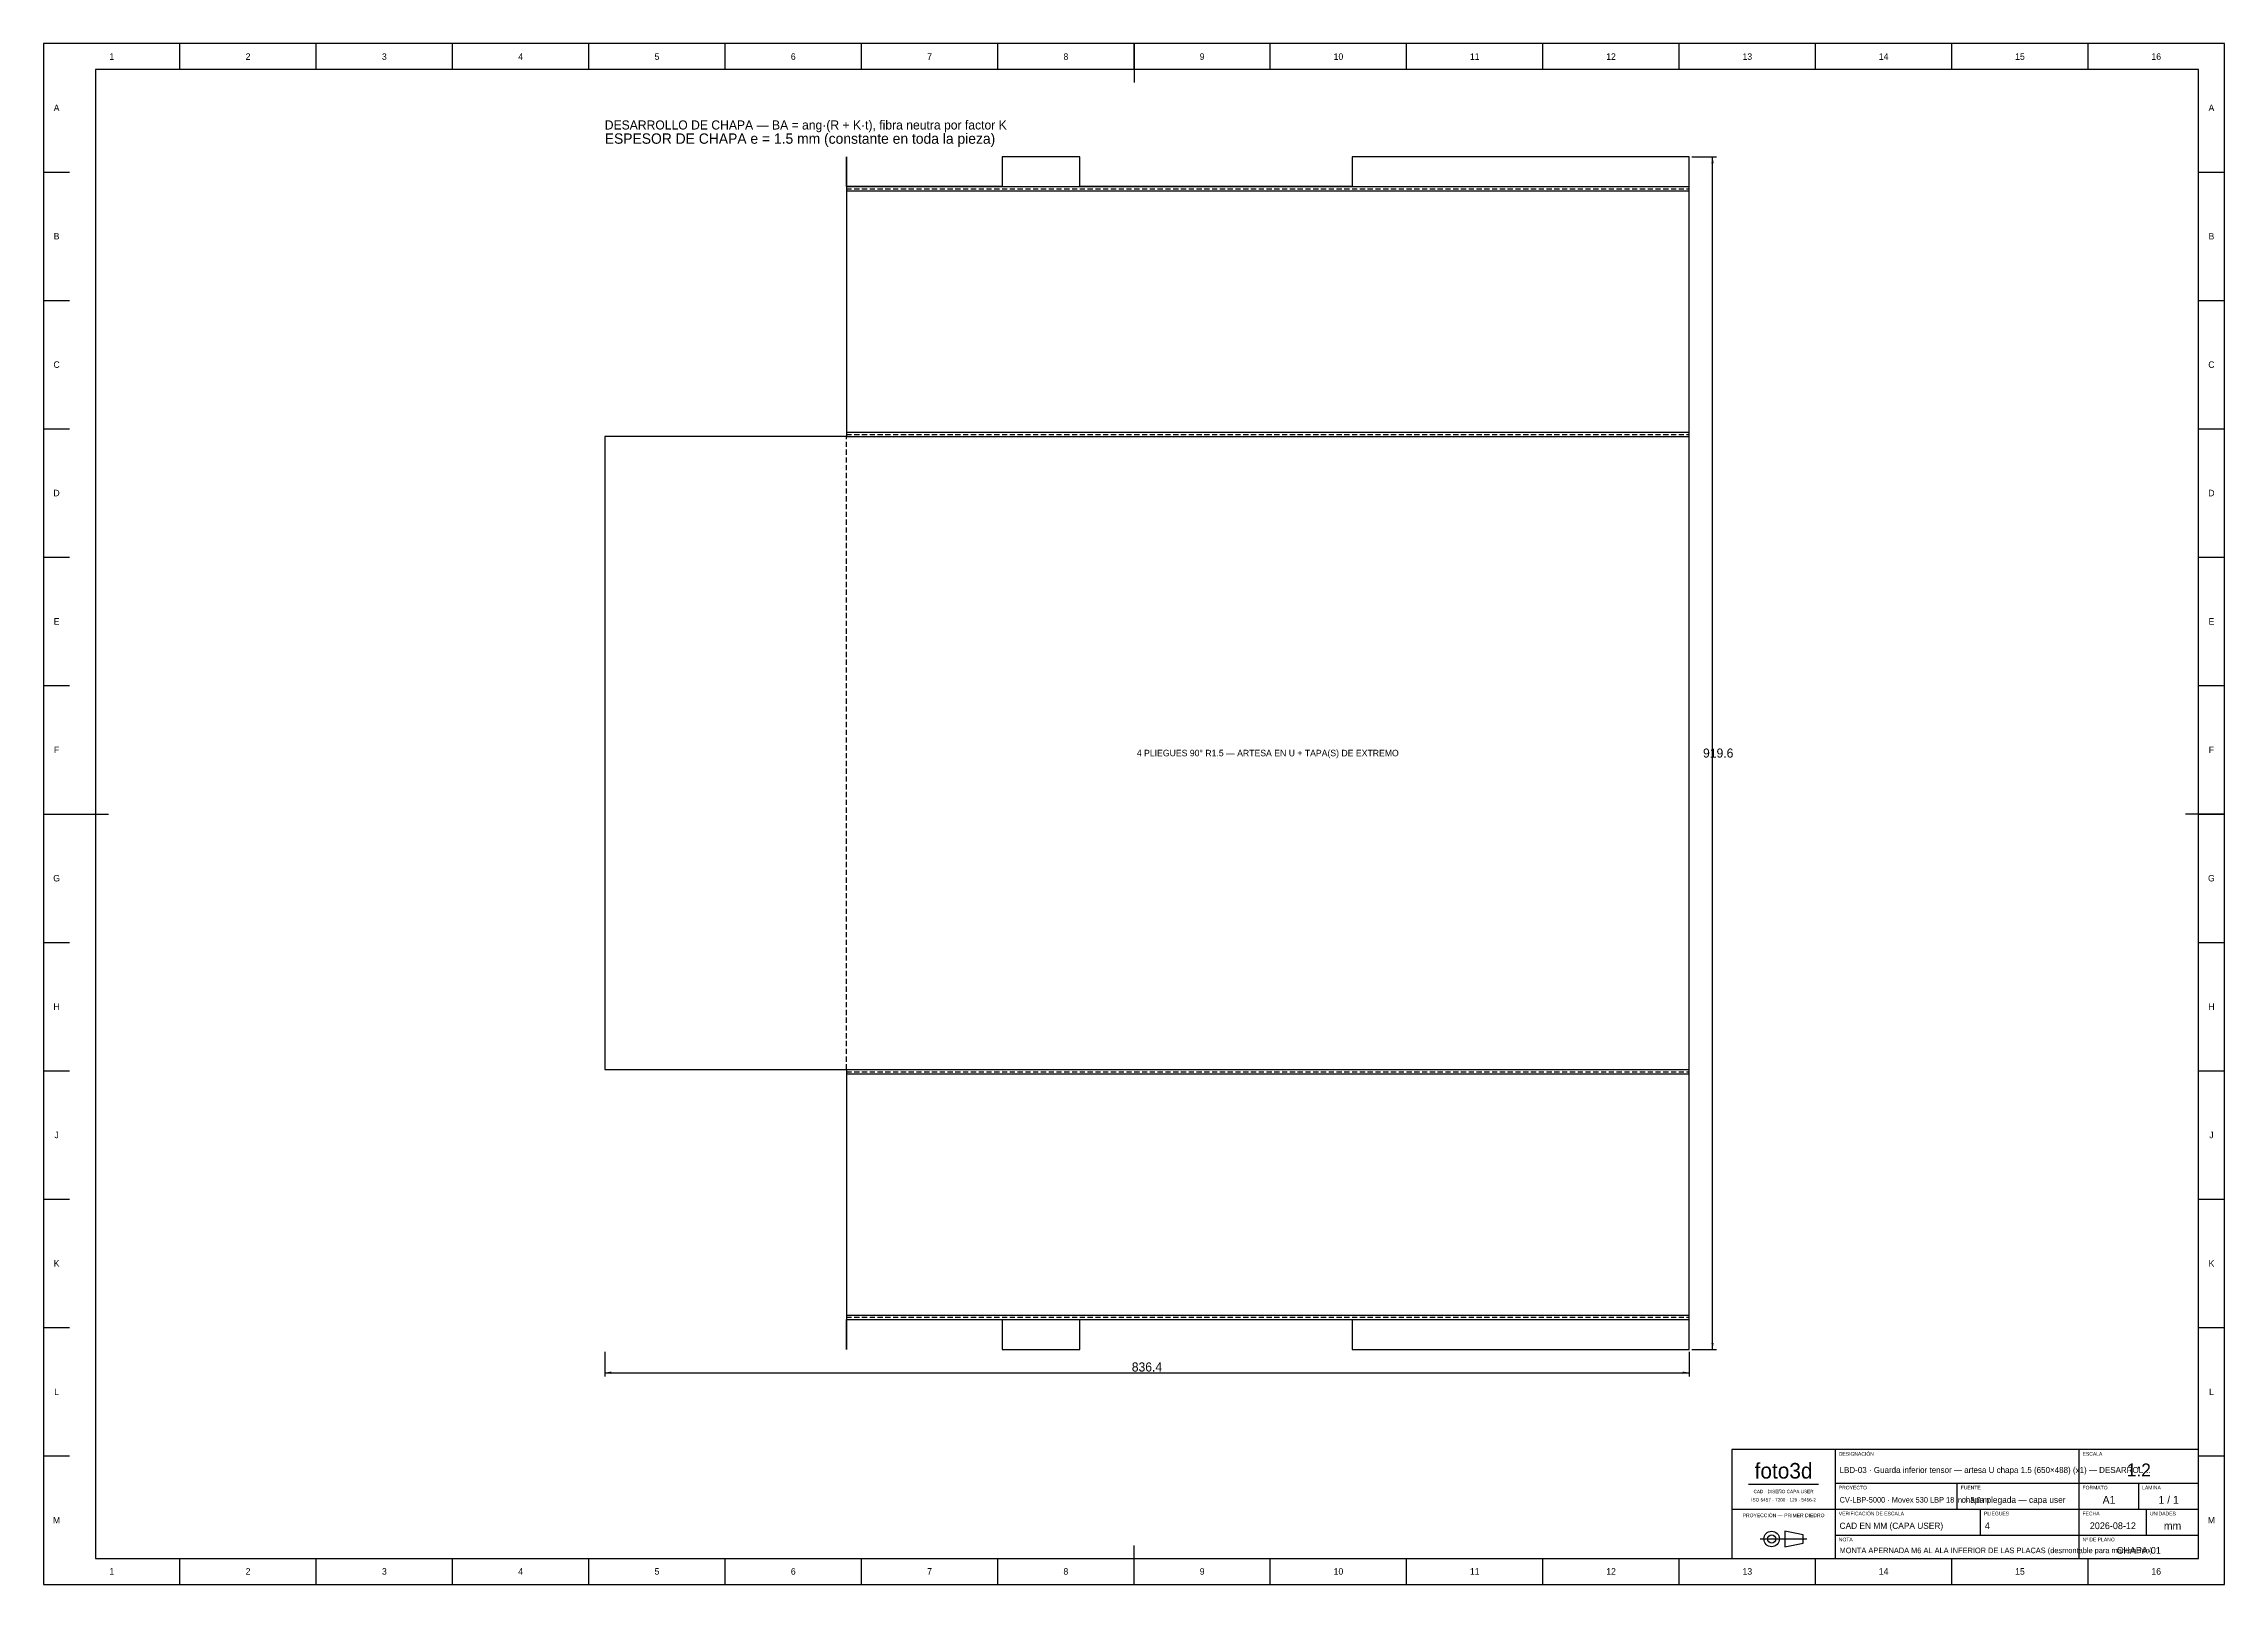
# Model space of a CAD drawing. Extents: x 0 to 1682, y 0 to 1188.
import ezdxf
from ezdxf.enums import TextEntityAlignment as Align

# ---------------------------------------------------------------- set-up
doc = ezdxf.new("R2010")
doc.units = 0
doc.linetypes.add('DASHED', pattern=[6, 4, -2])
for name, color, linetype in [('COTAS', 7, 'CONTINUOUS'), ('FINA', 7, 'CONTINUOUS'), ('NORMA', 7, 'CONTINUOUS'), ('PLIEGUE', 1, 'DASHED'), ('TEXTO', 7, 'CONTINUOUS'), ('VISIBLE', 7, 'CONTINUOUS')]:
    doc.layers.add(name, color=color, linetype=linetype)

msp = doc.modelspace()

# ---------------------------------------------------------------- linework, layer by layer
at = {"layer": 'COTAS'}
for p, q in [((1271.195, 1100.785), (1290.195, 1100.785)), ((1287.195, 181.215), (1287.195, 1100.785)), ((432.805, 179.215), (432.805, 160.215)), ((1269.195, 179.215), (1269.195, 160.215)), ((1271.195, 181.215), (1290.195, 181.215)), ((432.805, 163.215), (1269.195, 163.215))]:
    msp.add_line(p, q, dxfattribs=at)
for points in [[(1287.195, 1100.785), (1288.095, 1095.785), (1286.295, 1095.785)], [(1287.195, 181.215), (1288.095, 186.215), (1286.295, 186.215)], [(432.805, 163.215), (437.805, 164.115), (437.805, 162.315)], [(1269.195, 163.215), (1264.195, 164.115), (1264.195, 162.315)]]:
    msp.add_solid(points, dxfattribs=at)
at = {"layer": 'FINA'}
for p, q in [((1682, 1188), (0, 1188)), ((0, 1188), (0, 0)), ((105.125, 1168), (105.125, 1188)), ((210.25, 1168), (210.25, 1188)), ((315.375, 1168), (315.375, 1188)), ((420.5, 1168), (420.5, 1188)), ((525.625, 1168), (525.625, 1188)), ((630.75, 1168), (630.75, 1188)), ((735.875, 1168), (735.875, 1188)), ((841, 1168), (841, 1188)), ((946.125, 1168), (946.125, 1188)), ((1051.25, 1168), (1051.25, 1188)), ((1156.375, 1168), (1156.375, 1188)), ((1261.5, 1168), (1261.5, 1188)), ((1366.625, 1168), (1366.625, 1188)), ((1471.75, 1168), (1471.75, 1188)), ((1576.875, 1168), (1576.875, 1188)), ((1682, 0), (1682, 1188)), ((0, 1089), (20, 1089)), ((619.195, 1077.785), (1269.195, 1077.785)), ((1662, 1089), (1682, 1089)), ((619.195, 1074.395), (1269.195, 1074.395)), ((0, 990), (20, 990)), ((1662, 990), (1682, 990)), ((0, 891), (20, 891)), ((619.195, 888.395), (1269.195, 888.395)), ((619.195, 885.005), (1269.195, 885.005)), ((1662, 891), (1682, 891)), ((0, 792), (20, 792)), ((1662, 792), (1682, 792)), ((0, 693), (20, 693)), ((1662, 693), (1682, 693)), ((0, 594), (20, 594)), ((1662, 594), (1682, 594)), ((0, 495), (20, 495)), ((1662, 495), (1682, 495)), ((0, 396), (20, 396)), ((619.195, 397.005), (1269.195, 397.005)), ((619.195, 393.605), (1269.195, 393.605)), ((1662, 396), (1682, 396)), ((0, 297), (20, 297)), ((1662, 297), (1682, 297)), ((619.195, 207.605), (1269.195, 207.605)), ((619.195, 204.215), (1269.195, 204.215)), ((0, 198), (20, 198)), ((1662, 198), (1682, 198)), ((0, 99), (20, 99)), ((1662, 99), (1682, 99)), ((1315, 77.2), (1369, 77.2)), ((1382, 78), (1570, 78)), ((1476, 58), (1476, 78)), ((1570, 78), (1662, 78)), ((1616, 58), (1616, 78)), ((1302, 58), (1382, 58)), ((1382, 58), (1570, 58)), ((1494, 38), (1494, 58)), ((1570, 58), (1662, 58)), ((1622, 38), (1622, 58)), ((1324.06, 35), (1359.94, 35)), ((1382, 38), (1570, 38)), ((1570, 38), (1662, 38)), ((105.125, 0), (105.125, 20)), ((210.25, 0), (210.25, 20)), ((315.375, 0), (315.375, 20)), ((420.5, 0), (420.5, 20)), ((525.625, 0), (525.625, 20)), ((630.75, 0), (630.75, 20)), ((735.875, 0), (735.875, 20)), ((841, 0), (841, 20)), ((946.125, 0), (946.125, 20)), ((1051.25, 0), (1051.25, 20)), ((1156.375, 0), (1156.375, 20)), ((1261.5, 0), (1261.5, 20)), ((1366.625, 0), (1366.625, 20)), ((1471.75, 0), (1471.75, 20)), ((1576.875, 0), (1576.875, 20)), ((0, 0), (1682, 0))]:
    msp.add_line(p, q, dxfattribs=at)
at = {"layer": 'NORMA'}
for p, q in [((841, 1188), (841, 1158)), ((1662, 1168), (40, 1168)), ((40, 1168), (40, 20)), ((1662, 20), (1662, 1168)), ((0, 594), (50, 594)), ((1682, 594), (1652, 594)), ((1662, 104), (1302, 104)), ((1302, 104), (1302, 20)), ((1382, 20), (1382, 104)), ((1570, 20), (1570, 104)), ((1662, 20), (1662, 104)), ((40, 20), (1662, 20)), ((841, 0), (841, 30)), ((1302, 20), (1662, 20))]:
    msp.add_line(p, q, dxfattribs=at)
at = {"layer": 'PLIEGUE'}
for p, q in [((619.195, 1076.095), (1269.195, 1076.095)), ((619.195, 886.695), (1269.195, 886.695)), ((619.195, 397.005), (619.195, 885.005)), ((619.195, 395.305), (1269.195, 395.305)), ((619.195, 205.915), (1269.195, 205.915))]:
    msp.add_line(p, q, dxfattribs=at)
at = {"layer": 'TEXTO'}
for p, q in [((1357.18, 38.22), (1342.92, 40.98)), ((1342.92, 40.98), (1342.92, 29.02)), ((1357.18, 31.78), (1357.18, 38.22)), ((1342.92, 29.02), (1357.18, 31.78))]:
    msp.add_line(p, q, dxfattribs=at)
for radius in [5.98, 3.22]:
    msp.add_circle((1332.8, 35), radius, dxfattribs=at)
at = {"layer": 'VISIBLE'}
for p, q in [((619.195, 1077.785), (619.195, 1100.785)), ((619.195, 1100.785), (619.195, 1100.785)), ((619.195, 1100.785), (619.195, 885.005)), ((799.195, 1100.785), (739.195, 1100.785)), ((739.195, 1100.785), (739.195, 1100.785)), ((739.195, 1100.785), (739.195, 1077.785)), ((799.195, 1077.785), (799.195, 1100.785)), ((1269.195, 1100.785), (1009.195, 1100.785)), ((1009.195, 1100.785), (1009.195, 1100.785)), ((1009.195, 1100.785), (1009.195, 1077.785)), ((1269.195, 885.005), (1269.195, 1100.785)), ((1269.195, 1100.785), (1269.195, 1100.785)), ((739.195, 1077.785), (619.195, 1077.785)), ((1009.195, 1077.785), (799.195, 1077.785)), ((619.195, 885.005), (432.805, 885.005)), ((432.805, 885.005), (432.805, 397.005)), ((1269.195, 397.005), (1269.195, 885.005)), ((432.805, 397.005), (619.195, 397.005)), ((619.195, 397.005), (619.195, 181.215)), ((1269.195, 181.215), (1269.195, 397.005)), ((619.195, 181.215), (619.195, 204.215)), ((619.195, 204.215), (739.195, 204.215)), ((739.195, 204.215), (739.195, 181.215)), ((799.195, 181.215), (799.195, 204.215)), ((799.195, 204.215), (1009.195, 204.215)), ((1009.195, 204.215), (1009.195, 181.215)), ((619.195, 181.215), (619.195, 181.215)), ((619.195, 181.215), (619.195, 181.215)), ((739.195, 181.215), (739.195, 181.215)), ((739.195, 181.215), (799.195, 181.215)), ((1009.195, 181.215), (1009.195, 181.215)), ((1009.195, 181.215), (1269.195, 181.215))]:
    msp.add_line(p, q, dxfattribs=at)

# ---------------------------------------------------------------- texts
at = {"layer": 'COTAS'}
for s, p in [('919.6', (1291.595, 641)), ('836.4', (851, 167.615))]:
    msp.add_text(s, height=7, dxfattribs=at).set_placement(p, align=Align.MIDDLE_CENTER)
at = {"layer": 'TEXTO'}
for s, height, p in [('1', 5, (52.5625, 1178)), ('2', 5, (157.6875, 1178)), ('3', 5, (262.8125, 1178)), ('4', 5, (367.9375, 1178)), ('5', 5, (473.0625, 1178)), ('6', 5, (578.1875, 1178)), ('7', 5, (683.3125, 1178)), ('8', 5, (788.4375, 1178)), ('9', 5, (893.5625, 1178)), ('10', 5, (998.6875, 1178)), ('11', 5, (1103.8125, 1178)), ('12', 5, (1208.9375, 1178)), ('13', 5, (1314.0625, 1178)), ('14', 5, (1419.1875, 1178)), ('15', 5, (1524.3125, 1178)), ('16', 5, (1629.4375, 1178)), ('A', 5, (10, 1138.5)), ('A', 5, (1672, 1138.5)), ('B', 5, (10, 1039.5)), ('B', 5, (1672, 1039.5)), ('C', 5, (10, 940.5)), ('C', 5, (1672, 940.5)), ('D', 5, (10, 841.5)), ('D', 5, (1672, 841.5)), ('E', 5, (10, 742.5)), ('E', 5, (1672, 742.5)), ('F', 5, (10, 643.5)), ('4 PLIEGUES 90° R1.5 — ARTESA EN U + TAPA(S) DE EXTREMO', 5, (944.195, 641.005)), ('F', 5, (1672, 643.5)), ('G', 5, (10, 544.5)), ('G', 5, (1672, 544.5)), ('H', 5, (10, 445.5)), ('H', 5, (1672, 445.5)), ('J', 5, (10, 346.5)), ('J', 5, (1672, 346.5)), ('K', 5, (10, 247.5)), ('K', 5, (1672, 247.5)), ('L', 5, (10, 148.5)), ('L', 5, (1672, 148.5)), ('foto3d', 12, (1342, 87.6)), ('1:2', 10, (1616, 88.2)), ('CAD · DISEÑO CAPA USER', 2.6, (1342, 71.6)), ('A1', 6, (1593, 65.2)), ('1 / 1', 6, (1639, 65.2)), ('M', 5, (10, 49.5)), ('PROYECCIÓN — PRIMER DIEDRO', 2.8, (1342, 53.2)), ('ISO 5457 · 7200 · 129 · 5456-2', 2.6, (1342, 65.2)), ('M', 5, (1672, 49.5)), ('2026-08-12', 5.2, (1596, 45.2)), ('mm', 6, (1642, 45.2)), ('CHAPA-01', 5.2, (1616, 26.2)), ('1', 5, (52.5625, 10)), ('2', 5, (157.6875, 10)), ('3', 5, (262.8125, 10)), ('4', 5, (367.9375, 10)), ('5', 5, (473.0625, 10)), ('6', 5, (578.1875, 10)), ('7', 5, (683.3125, 10)), ('8', 5, (788.4375, 10)), ('9', 5, (893.5625, 10)), ('10', 5, (998.6875, 10)), ('11', 5, (1103.8125, 10)), ('12', 5, (1208.9375, 10)), ('13', 5, (1314.0625, 10)), ('14', 5, (1419.1875, 10)), ('15', 5, (1524.3125, 10)), ('16', 5, (1629.4375, 10))]:
    msp.add_text(s, height=height, dxfattribs=at).set_placement(p, align=Align.MIDDLE_CENTER)
for s, height, p in [('DESARROLLO DE CHAPA — BA = ang·(R + K·t), fibra neutra por factor K', 7, (432.805, 1121.785)), ('ESPESOR DE CHAPA e = 1.5 mm (constante en toda la pieza)', 8, (432.805, 1110.785)), ('DESIGNACIÓN', 2.8, (1384.6, 99.2)), ('ESCALA', 2.8, (1572.6, 99.2)), ('PROYECTO', 2.8, (1384.6, 73.2)), ('FUENTE', 2.8, (1478.6, 73.2)), ('FORMATO', 2.8, (1572.6, 73.2)), ('LÁMINA', 2.8, (1618.6, 73.2)), ('VERIFICACIÓN DE ESCALA', 2.8, (1384.6, 53.2)), ('PLIEGUES', 2.8, (1496.6, 53.2)), ('FECHA', 2.8, (1572.6, 53.2)), ('UNIDADES', 2.8, (1624.6, 53.2)), ('NOTA', 2.8, (1384.6, 33.2)), ('Nº DE PLANO', 2.8, (1572.6, 33.2))]:
    msp.add_text(s, height=height, dxfattribs=at).set_placement(p)
for s, height, p in [('LBD-03 · Guarda inferior tensor — artesa U chapa 1.5 (650×488) (x1) — DESARROL…', 4.6166, (1385.2, 88.2)), ('CV-LBP-5000 · Movex 530 LBP 18 in × 5.0 m', 4.2659, (1385.2, 65.2)), ('chapa plegada — capa user', 4.8, (1479.2, 65.2)), ('CAD EN MM (CAPA USER)', 4.8, (1385.2, 45.2)), ('4', 5.2, (1497.2, 45.2)), ('MONTA APERNADA M6 AL ALA INFERIOR DE LAS PLACAS (desmontable para mantención)', 4.2702, (1385.2, 26.2))]:
    msp.add_text(s, height=height, dxfattribs=at).set_placement(p, align=Align.MIDDLE_LEFT)

doc.saveas('drawing.dxf')
